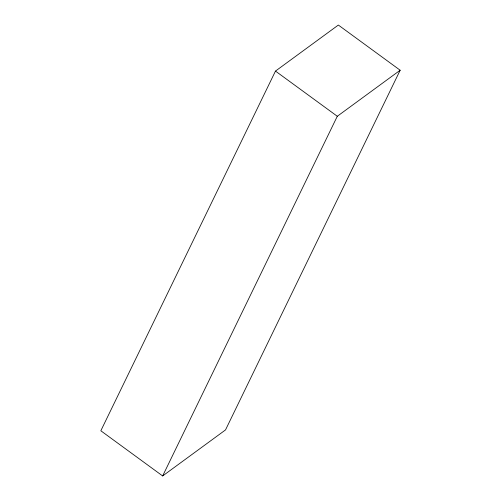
<?xml version="1.0" encoding="UTF-8"?>
<svg xmlns="http://www.w3.org/2000/svg" width="501" height="501" viewBox="0 0 501 501"><rect width="100%" height="100%" fill="white"/><g stroke="black" fill="none" stroke-linecap="round" stroke-linejoin="round"><path stroke-width="0.75" d="M275.481 71.086L100.833 430.766L162.65 475.95L225.519 429.914L400.167 70.234L338.35 25.05L275.481 71.086L337.305 116.27L400.167 70.234M162.65 475.95L337.305 116.27"/></g></svg>
